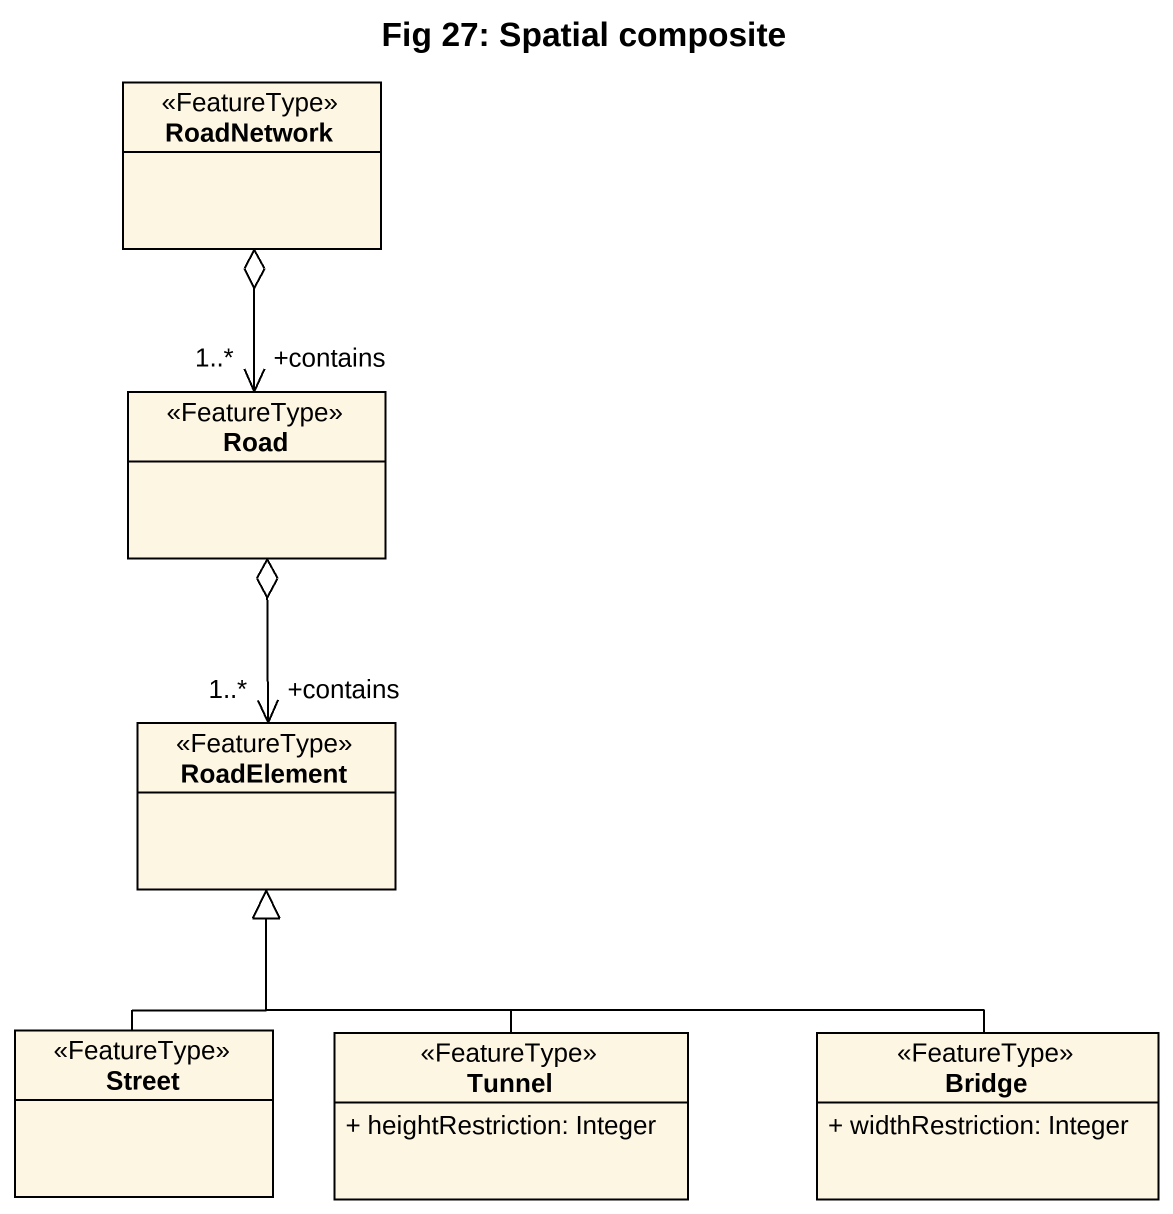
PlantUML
@startuml
title Fig 27: Spatial composite
hide circle
hide empty members
skinparam classAttributeIconSize 0
class RoadNetwork <<FeatureType>>
class Road <<FeatureType>>
class RoadElement <<FeatureType>>
class Street <<FeatureType>>
class Tunnel <<FeatureType>> {
  + heightRestriction: Integer
}
class Bridge <<FeatureType>> {
  + widthRestriction: Integer
}
Road "+contains\n1..*" <-up-o RoadNetwork
RoadElement "+contains\n1..*" <-up-o Road
Street -up-|> RoadElement
Tunnel -up-|> RoadElement
Bridge -left-|> RoadElement
@enduml
